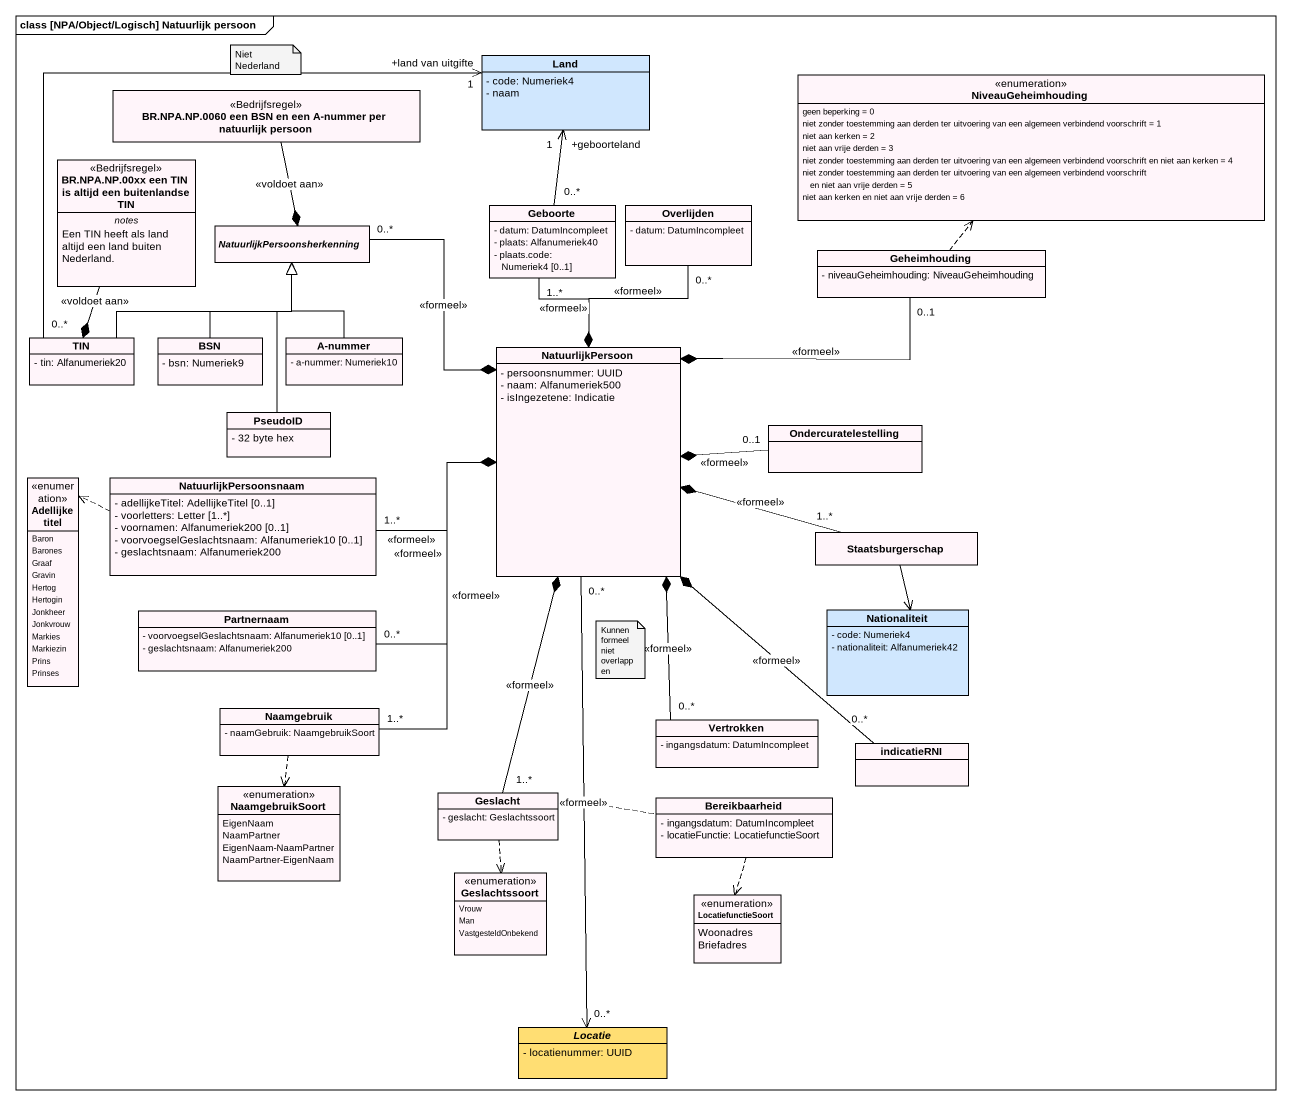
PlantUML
@startuml
mainframe class [NPA/Object/Logisch] Natuurlijk persoon
hide circle
hide empty members
skinparam classAttributeIconSize 0
class Land #D0E7FE {
  - code: Numeriek4
  - naam
}
enum NiveauGeheimhouding #FFF5FA {
  geen beperking = 0
  niet zonder toestemming aan derden ter uitvoering van een algemeen verbindend voorschrift = 1
  niet aan kerken = 2
  niet aan vrije derden = 3
  niet zonder toestemming aan derden ter uitvoering van een algemeen verbindend voorschrift en niet aan kerken = 4
  niet zonder toestemming aan derden ter uitvoering van een algemeen verbindend voorschrift en niet aan vrije derden = 5
  niet aan kerken en niet aan vrije derden = 6
}
class "BR.NPA.NP.0060 een BSN en een A-nummer per natuurlijk persoon" as BR_NPA_NP_0060_een_BSN_en <<Bedrijfsregel>> #FFF5FA
class "BR.NPA.NP.00xx een TIN is altijd een buitenlandse TIN" as BR_NPA_NP_00xx_een_TIN_is <<Bedrijfsregel>> #FFF5FA {
  -- notes --
  Een TIN heeft als land altijd een land buiten Nederland.
}
class Geboorte #FFF5FA {
  - datum: DatumIncompleet
  - plaats: Alfanumeriek40
  - plaats.code: Numeriek4 [0..1]
}
class Overlijden #FFF5FA {
  - datum: DatumIncompleet
}
abstract class NatuurlijkPersoonsherkenning #FFF5FA
class Geheimhouding #FFF5FA {
  - niveauGeheimhouding: NiveauGeheimhouding
}
class TIN #FFF5FA {
  - tin: Alfanumeriek20
}
class BSN #FFF5FA {
  - bsn: Numeriek9
}
class "A-nummer" as A_nummer #FFF5FA {
  - a-nummer: Numeriek10
}
class NatuurlijkPersoon #FFF5FA {
  - persoonsnummer: UUID
  - naam: Alfanumeriek500
  - isIngezetene: Indicatie
}
class PseudoID #FFF5FA {
  - 32 byte hex
}
class Ondercuratelestelling #FFF5FA
enum "Adellijke titel" as Adellijke_titel #FFF5FA {
  Baron
  Barones
  Graaf
  Gravin
  Hertog
  Hertogin
  Jonkheer
  Jonkvrouw
  Markies
  Markiezin
  Prins
  Prinses
}
class NatuurlijkPersoonsnaam #FFF5FA {
  - adellijkeTitel: AdellijkeTitel [0..1]
  - voorletters: Letter [1..*]
  - voornamen: Alfanumeriek200 [0..1]
  - voorvoegselGeslachtsnaam: Alfanumeriek10 [0..1]
  - geslachtsnaam: Alfanumeriek200
}
class Staatsburgerschap #FFF5FA
class Partnernaam #FFF5FA {
  - voorvoegselGeslachtsnaam: Alfanumeriek10 [0..1]
  - geslachtsnaam: Alfanumeriek200
}
class Nationaliteit #D0E7FE {
  - code: Numeriek4
  - nationaliteit: Alfanumeriek42
}
class Naamgebruik #FFF5FA {
  - naamGebruik: NaamgebruikSoort
}
class Vertrokken #FFF5FA {
  - ingangsdatum: DatumIncompleet
}
class indicatieRNI #FFF5FA
enum NaamgebruikSoort #FFF5FA {
  EigenNaam
  NaamPartner
  EigenNaam-NaamPartner
  NaamPartner-EigenNaam
}
class Geslacht #FFF5FA {
  - geslacht: Geslachtssoort
}
class Bereikbaarheid #FFF5FA {
  - ingangsdatum: DatumIncompleet
  - locatieFunctie: LocatiefunctieSoort
}
enum Geslachtssoort #FFF5FA {
  Vrouw
  Man
  VastgesteldOnbekend
}
enum LocatiefunctieSoort #FFF5FA {
  Woonadres
  Briefadres
}
abstract class Locatie #FFDE73 {
  - locatienummer: UUID
}
BR_NPA_NP_0060_een_BSN_en --* NatuurlijkPersoonsherkenning : <<voldoet aan>>
BR_NPA_NP_00xx_een_TIN_is --* TIN : <<voldoet aan>>
Geboorte "0..*" -up-> "+geboorteland\n1" Land
Geboorte "1..*" --* NatuurlijkPersoon : <<formeel>>
Overlijden "0..*" --* NatuurlijkPersoon : <<formeel>>
NatuurlijkPersoonsherkenning "0..*" --* NatuurlijkPersoon : <<formeel>>
Geheimhouding .up.> NiveauGeheimhouding
Geheimhouding "0..1" -left-* NatuurlijkPersoon : <<formeel>>
TIN "0..*" -right-> "+land van uitgifte\n1" Land
TIN -right-|> NatuurlijkPersoonsherkenning
BSN -up-|> NatuurlijkPersoonsherkenning
A_nummer -up-|> NatuurlijkPersoonsherkenning
NatuurlijkPersoon "0..*" --> "0..*" Locatie : <<formeel>>
(NatuurlijkPersoon, Locatie) .. Bereikbaarheid
PseudoID -up-> NatuurlijkPersoonsherkenning
Ondercuratelestelling "0..1" -left-* NatuurlijkPersoon : <<formeel>>
NatuurlijkPersoonsnaam "1..*" -right-* NatuurlijkPersoon : <<formeel>>
NatuurlijkPersoonsnaam .left.> Adellijke_titel
Staatsburgerschap "1..*" -left-* NatuurlijkPersoon : <<formeel>>
Staatsburgerschap --> Nationaliteit
Partnernaam "0..*" -right-* NatuurlijkPersoon : <<formeel>>
Naamgebruik "1..*" -up-* NatuurlijkPersoon : <<formeel>>
Naamgebruik ..> NaamgebruikSoort
Vertrokken "0..*" -up-* NatuurlijkPersoon : <<formeel>>
indicatieRNI "0..*" -up-* NatuurlijkPersoon : <<formeel>>
Geslacht "1..*" -up-* NatuurlijkPersoon : <<formeel>>
Geslacht ..> Geslachtssoort
Bereikbaarheid ..> LocatiefunctieSoort
note as N1
  Niet Nederland
end note
note as N2
  Kunnen formeel niet overlappen
end note
@enduml
